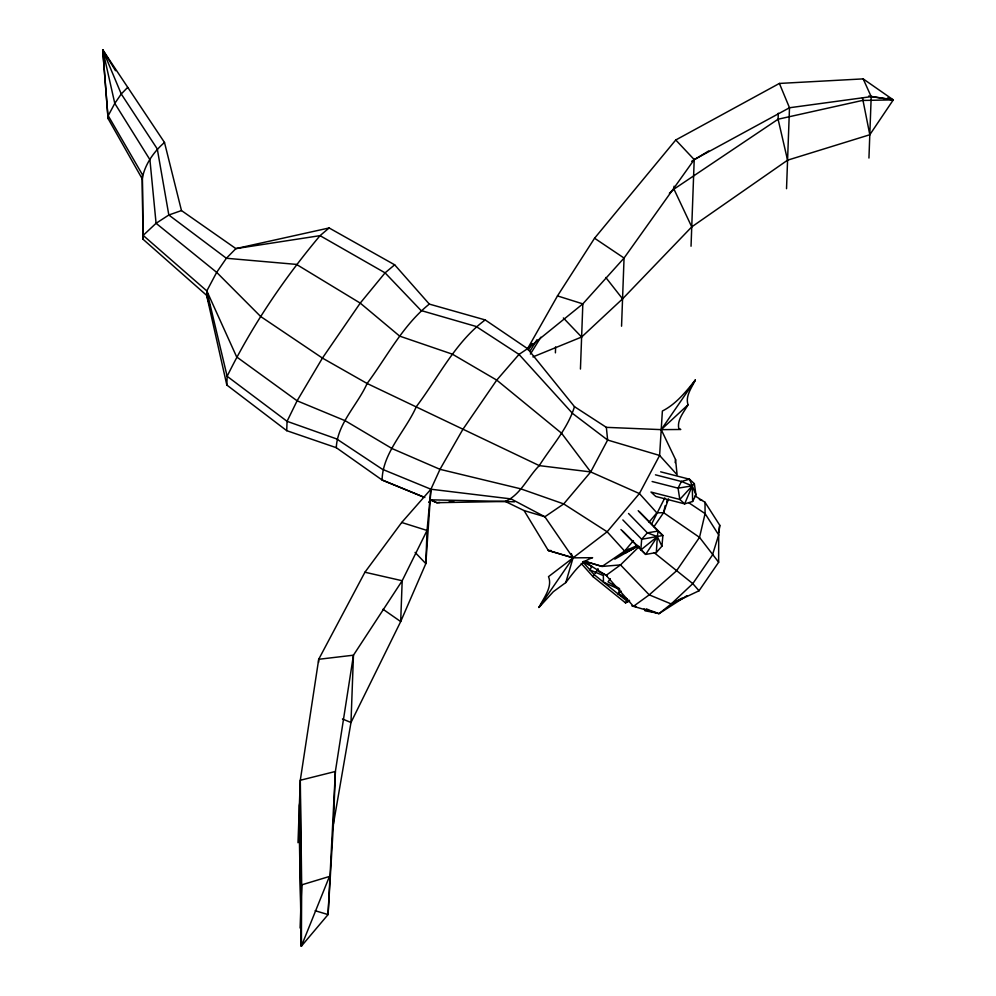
<?xml version="1.0" encoding="UTF-8"?>
<svg xmlns="http://www.w3.org/2000/svg" width="996" height="996" viewBox="0 0 996 996"><rect width="100%" height="100%" fill="white"/><g stroke="black" fill="none" stroke-linecap="round" stroke-linejoin="round"><path stroke-width="1.49" d="M583.507 561.296L606.153 575.352L633.444 606.34L658.916 613.698L671.217 603.95L699.03 590.777L718.651 562.242L718.689 534.902L719.747 525.241L705.006 502.258L694.959 495.871M209.745 305.672L206.658 295.364L143.013 239.239L142.229 178.882L108.091 118.586L102.713 49.8L164.502 142.478L181.471 210.567L235.903 248.614L320.04 235.654L329.128 227.96L394.665 264.812L429.313 304.091L485.201 319.928L527.569 348.662L574.48 406.667L606.352 427.346L661.22 429.637L680.766 429.488L678.811 428.654C676.782 419.976 684.053 411.921 688.049 404.762C685.049 396.196 691.834 387.506 695.333 380.036C685.92 391.752 676.035 404.115 662.377 411.024L659.613 455.458L639.395 493.568L607.137 531.777L548.51 576.647C552.842 587.192 543.355 598.272 538.961 607.46L553.353 591.686L565.79 582.573C573.186 573.161 580.656 561.42 592.608 557.698L573.074 557.847L548.261 550.464L524.095 510.587L505.333 501.449L430.533 499.83L428.629 502.283M142.229 178.882C144.52 164.963 153.77 151.653 164.502 142.478M143.013 239.239L142.391 174.636L108.203 115.698L114.789 103.397L121.263 93.973L127.637 87.436M329.128 227.96L235.903 248.614L226.378 258.263L216.68 272.356L206.819 290.919L206.658 295.364L226.827 385.041L286.724 430.67L336.287 447.69L382.091 479.997L424.831 497.502M226.827 385.041L227.138 376.289L206.819 290.919L143.163 235.405L156.073 223.291L168.834 215.012L181.471 210.567M286.724 430.67L287.06 421.32L297.107 400.803L322.43 358.087L360.228 303.108L385.079 272.854L394.665 264.812M298.003 842.728L300.294 780.266L318.708 659.29L364.922 572.227L401.699 522.489L430.919 489.223L439.995 469.328L462.791 429.488L496.73 380.111L519.003 354.414L527.569 348.662L582.834 303.88L624.056 258.051L694.212 159.597L789.492 107.755L871.201 96.637L893.288 99.874L869.807 134.746L787.575 160.182L691.747 226.889L622.562 298.862L581.614 337.034L532.91 356.929M300.095 928.035L301.676 884.871L300.294 780.266L335.378 771.477L353.456 655.194L402.185 580.743L427.047 530.457L430.919 489.223L382.476 469.328L336.611 438.912L287.06 421.32L227.138 376.289C252 325.804 283.91 278.743 320.04 235.654L385.079 272.854L421.071 310.54L476.088 326.451L519.003 354.414L572.526 413.402L607.635 440.045L659.613 455.458L677.093 474.756L675.562 459.592L661.22 429.637L695.333 380.036M318.596 662.39L318.708 659.29L353.456 655.194L350.99 722.498L333.448 823.904L328.058 914.577L301.365 946.2L298.974 816.048M336.287 447.69C337.358 423.524 357.664 404.812 367.113 383.485C387.083 356.693 402.82 325.244 429.313 304.091M333.448 823.904L335.378 771.477L328.058 914.577L315.184 910.73M342.462 718.975L350.99 722.498L400.691 621.566L425.827 563.624L430.919 489.223L511.06 498.909L544.862 516.775L573.074 557.847L565.79 582.573M555.407 352.845L555.619 346.882M580.444 369.043L582.834 303.88L557.486 295.912L527.569 348.662M621.554 326.202L624.056 258.051L594.562 238.231L557.486 295.912M674.068 186.215L673.956 189.128L691.747 226.889M691.037 246.236L694.212 159.597L675.761 139.988L594.562 238.231M778.299 113.208L778.088 119.221L787.575 160.182M786.529 188.692L789.492 107.755L779.395 83.44L675.761 139.988M862.474 97.77L869.807 134.746M868.948 158.04L871.201 96.637L863.171 78.883L779.395 83.44M620.956 529.548L645.707 554.423L656.302 552.543L657.273 538.052M656.302 552.543L661.929 546.169L662.888 535.499L639.146 511.546M622.911 531.329L645.707 554.423L657.36 536.607L658.045 531.092L638.187 510.662M675.151 462.592L675.562 459.592M718.626 532.648L719.747 525.241M300.232 791.957L301.365 946.2L329.452 876.468L301.676 884.871L301.365 946.2L299.36 805.515L300.331 799.415M667.146 500.515L666.996 502.358L667.519 500.627M653.986 526.647L663.597 512.666L665.179 505.657M574.48 406.667C567.732 428.753 551.386 446.37 539.284 465.618C527.843 477.059 520.684 494.688 505.333 501.449L436.846 502.706L429.774 499.706M649.043 522.128L656.862 512.865L663.597 512.666L668.49 498.909M651.683 523.896L664.805 497.9M694.349 483.67L692.257 485.849L684.65 503.864L679.807 499.444L650.973 492.049L655.816 496.469L684.65 503.864L692.643 501.486L695.967 494.85L694.349 483.67L689.469 479.213L660.647 471.83M524.095 510.587L544.862 516.775L563.711 503.926L590.703 471.942L607.635 440.045L606.352 427.346M528.254 350.057L532.175 343.471M530.395 354.078L540.84 337.208M529.735 351.439L536.969 339.773M538.961 607.46L573.074 557.847L571.293 553.602M629.646 601.036L625.476 602.841L592.956 576.597L594.251 574.717L582.635 561.719L591.773 566.226L589.968 569.936L603.339 575.564L603.464 582.162L619.761 589.545L618.093 593.965L622.326 595.583M595.035 573.559L598.21 568.965M610.336 578.701L608.021 581.863L619.562 588.648M633.406 540.654L624.617 551.074L602.094 566.438L584.677 561.283M621.205 591.163L618.429 594.214L627.38 599.119M639.308 546.443L620.508 564.906L606.153 575.352M585.088 561.37L602.094 566.438L620.508 564.906L649.23 594.861L671.217 603.95L692.805 583.631L712.426 555.096L718.689 534.902L705.081 513.612L688.809 502.756M661.22 429.637L688.049 404.762M669.374 193.286L673.956 189.128L778.088 119.221L862.374 100.459L893.288 99.874L863.171 78.883M634.689 547.252L637.452 545.571L634.713 547.265M661.929 546.169L657.36 536.607L640.826 549.966L641.673 539.272L647.35 532.835L658.045 531.092L662.888 535.499L641.673 539.272L622.849 519.924M633.444 606.34L649.23 594.861L676.433 570.932L699.516 537.367L705.081 513.612L705.006 502.258M485.201 319.928C455.222 342.126 438.414 377.434 416.316 406.654C405.808 430.695 382.638 452.632 382.091 479.997L424.134 497.303M628.625 549.319L614.793 559.154L637.565 546.082M629.31 600.277L625.476 602.841L626.77 600.962L594.251 574.717M686.891 595.72L658.916 613.698L651.284 610.785M691.685 161.277L708.779 150.919M671.217 603.95L681.974 598.11M628.7 551.162L634.178 548.236A11.715 2.229 -31.6 0 0 637.838 545.796M625.6 552.954L634.315 547.837A14.865 3.175 -36.1 0 0 637.44 545.447L624.617 551.074L607.137 531.777L563.711 503.926L520.671 488.812L439.995 469.328L392.113 448.586L345.288 420.773L297.107 400.803L236.662 356.929L206.819 290.919M439.908 502.482L436.846 502.706L430.533 499.83M449.134 501.835L453.74 501.498M551.236 550.564L548.261 550.464L573.385 557.897M505.333 501.449L514.546 501.835M656.862 512.865L639.395 493.568L590.703 471.942L539.284 465.618L367.113 383.485L322.43 358.087L260.653 316.504L216.68 272.356L156.073 223.291L149.91 159.671L114.789 103.397L102.713 49.8L115.524 70.716M868.724 96.027L893.288 99.874L887.473 97.932M631.838 605.879L636.257 606.626M656.999 612.976L645.072 610.834L644.113 608.855M364.922 572.227L402.185 580.743L400.691 621.566L382.999 609.241M655.455 474.831L681.413 481.479L692.257 485.849L695.967 494.85M652.119 481.516L678.064 488.165L692.257 485.849L692.643 501.486M401.699 522.489L427.047 530.457L425.827 563.624L415.095 552.407M699.379 499.531L702.23 500.502M657.36 536.607L647.35 532.835L628.526 513.488M646.18 608.842L650.002 610.299M607.311 575.763L598.434 571.38L597.637 569.139M663.597 512.666L699.516 537.367L718.651 562.242M654.285 552.755L692.805 583.631L699.03 590.777M563.375 317.973L581.614 337.034M581.203 563.425L592.956 576.597M605.792 277.473L622.562 298.862M590.703 471.942L561.557 433.21L496.73 380.111L452.396 354.178L399.67 336.125L360.228 303.108L296.472 264.401L226.378 258.263L168.834 215.012L157.281 148.952L121.263 93.973L102.713 49.8L108.091 118.586M104.144 57.395L102.713 49.8L103.721 52.738M102.713 49.8L103.547 52.751M681.413 481.479L678.064 488.165L679.807 499.444L692.257 485.849L689.469 479.213L681.413 481.479"/></g></svg>
